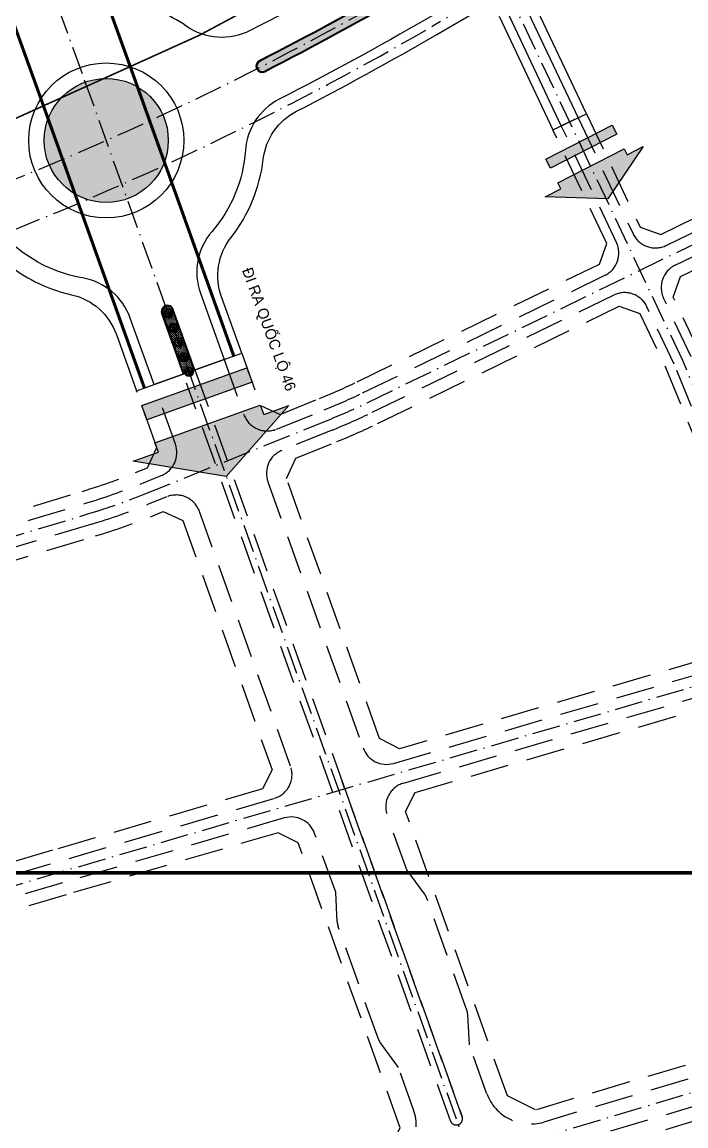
# Model space of a CAD drawing. Header units: metres. Extents: x 566631 to 571261, y 2062953 to 2068466.
# Drawn here: x 568712.3 to 568926.3, y 2065749.5 to 2066105.5 of the extents above; entities that cross this region are included whole.
import ezdxf

# ---------------------------------------------------------------- set-up
doc = ezdxf.new("R2010")
doc.units = ezdxf.units.M
doc.linetypes.add('ACAD_ISO10W100', pattern=[18.5, 12, -3, 0.5, -3])
doc.linetypes.add('HIDDEN', pattern=[0.375, 0.25, -0.125])
for name, color, linetype in [('BoThamCo', 94, 'CONTINUOUS'), ('ghi_chu', 7, 'CONTINUOUS'), ('hacth sdd', 8, 'CONTINUOUS'), ('hatchViaHe+LogDg', 129, 'CONTINUOUS'), ('Khung ban ve', 7, 'CONTINUOUS'), ('LogDg', 7, 'CONTINUOUS'), ('LogDg phu', 7, 'CONTINUOUS'), ('RANHGIOI', 2, 'HIDDEN'), ('TimDg', 222, 'CONTINUOUS'), ('TTLL', 170, 'CONTINUOUS'), ('ViaHeS', 32, 'CONTINUOUS'), ('ViaHeSphu', 32, 'CONTINUOUS')]:
    doc.layers.add(name, color=color, linetype=linetype)
doc.layers.add('ngau', color=98, linetype='CONTINUOUS', lineweight=9)
doc.styles.add('avantH', font='VHAVAN.TTF', dxfattribs={"height": 10})
doc.styles.get("Standard").update_dxf_attribs({"font": 'VHARIALN.TTF'})
doc.linetypes.add('Thong tin', pattern='A,12.7,-5.08,["TTLL",Standard,S=2.54,R=0,X=-2.54,Y=-1.27],-9.08', length=26.86)
pattern_1 = [(0, (568124.4922, 2065856.43456), (0.3175, 0.3175), [0.15875, -0.47625]), (90, (568124.5716, 2065856.3552), (-0.3175, 0.3175), [0.15875, -0.47625])]

# ---------------------------------------------------------------- blocks, each defined once
blk = doc.blocks.new('ngau')
at = {"layer": 'ngau', "linetype": 'Continuous'}
for p, q in [((-1, 0), (1, 0)), ((0, -1), (0, 1))]:
    blk.add_line(p, q, dxfattribs=at)
blk.add_circle((0, 0), 1.5, dxfattribs=at)
for centre, major_axis, start_param, end_param in [((-1.34, 0.14), (0.118, 0.118), 0.783862, 2.192432), ((-1.5, 0.33), (0.118, 0.118), 3.925455, 5.334025), ((-1.28, 0.02), (0.0915, 0.0915), 1.637331, 3.246634), ((-1.46, 0), (-0.0915, 0.0915), 3.208127, 4.817431), ((-1.37, 0.69), (-0.118, 0.118), 2.354658, 3.763228), ((-1.21, 0.49), (-0.118, 0.118), -0.786934, 0.621636), ((-1.18, 0.11), (0.118, 0.118), 0.783862, 2.192432), ((-1.34, 0.3), (0.118, 0.118), 3.925455, 5.334025), ((-1.3, 0.19), (0.0983, 0.0983), 5.687855, 7.236786), ((-1.19, 0.35), (-0.0983, 0.0983), 0.975466, 2.524397), ((-1.28, 0.86), (0.118, 0.118), 3.925455, 5.334025), ((-1.12, 0.67), (0.118, 0.118), 0.783862, 2.192432), ((-1.05, 0.46), (0.118, 0.118), 0.783862, 2.192432), ((-1.21, 0.66), (-0.118, 0.118), 2.354658, 3.763228), ((-1.18, 0.55), (-0.0983, 0.0983), 4.117059, 5.665989), ((-1.06, 0.71), (0.0983, 0.0983), 2.546262, 4.095193), ((-1.14, 0.16), (-0.0983, 0.0983), 4.117059, 5.665989), ((-1.03, 0.32), (0.0983, 0.0983), 2.546262, 4.095193), ((-1.03, 0.38), (0.0915, 0.0915), 1.637331, 3.246634), ((-1.11, 0.82), (0.0983, 0.0983), 5.687855, 7.236786), ((-1, 0.98), (-0.0983, 0.0983), 0.975466, 2.524397), ((-1.2, 0.37), (-0.0915, 0.0915), 3.208127, 4.817431), ((-0.91, 0.38), (0.118, 0.118), 0.783862, 2.192432), ((-1.08, 0.57), (0.118, 0.118), 3.925455, 5.334025), ((-0.89, 0.91), (0.127, 0.127), 0.403084, 1.927372), ((-0.99, 1.15), (-0.127, 0.127), 1.97388, 3.498168), ((-1.02, 0.52), (0.0983, 0.0983), 5.687855, 7.236786), ((-0.9, 0.68), (-0.0983, 0.0983), 0.975466, 2.524397), ((-0.81, 1.1), (-0.0983, 0.0983), 4.117059, 5.665989), ((-0.69, 1.26), (0.0983, 0.0983), 2.546262, 4.095193), ((-0.47, 1.02), (0.118, 0.118), 0.783862, 2.192432), ((-0.64, 1.22), (0.118, 0.118), 3.925455, 5.334025), ((-0.58, 1.24), (-0.0983, 0.0983), 4.117059, 5.665989), ((-0.47, 1.4), (-0.0983, 0.0983), 0.975466, 2.524397), ((-0.4, 0.43), (0.118, 0.118), 0.783862, 2.192432), ((-0.56, 0.62), (0.118, 0.118), 3.925455, 5.334025), ((-0.37, -0.13), (0.118, 0.118), 0.783862, 2.192432), ((-0.54, 0.06), (-0.118, 0.118), 2.354658, 3.763228), ((-0.5, 0.89), (-0.0983, 0.0983), 4.117059, 5.665989), ((-0.39, 1.05), (0.0983, 0.0983), 2.546262, 4.095193), ((-0.35, 0.22), (-0.0915, 0.0915), 0.066535, 1.675838), ((-0.53, 0.2), (0.0915, 0.0915), 4.778924, 6.388227), ((-0.41, 1.02), (0.0983, 0.0983), 5.687855, 7.236786), ((-0.3, 1.18), (-0.0983, 0.0983), 0.975466, 2.524397), ((-0.25, 1.1), (-0.118, 0.118), -0.786934, 0.621636), ((-0.42, 1.29), (-0.118, 0.118), 2.354658, 3.763228), ((-0.37, 1.31), (0.0983, 0.0983), 5.687855, 7.236786), ((-0.25, 1.48), (-0.0983, 0.0983), 0.975466, 2.524397), ((-0.34, 0.42), (0.0983, 0.0983), 5.687855, 7.236786), ((-0.23, 0.59), (-0.0983, 0.0983), 0.975466, 2.524397), ((-0.2, 1.09), (-0.0983, 0.0983), 4.117059, 5.665989), ((-0.08, 1.25), (0.0983, 0.0983), 2.546262, 4.095193), ((-0.02, 1.3), (0.118, 0.118), 0.783862, 2.192432), ((-0.18, 1.49), (0.118, 0.118), 3.925455, 5.334025), ((0.13, 1.13), (0.118, 0.118), 0.783862, 2.192432), ((-0.03, 1.33), (0.118, 0.118), 3.925455, 5.334025), ((-0.03, 0.51), (0.118, 0.118), 3.925455, 5.334025), ((0.14, 0.32), (0.118, 0.118), 0.783862, 2.192432), ((0.01, 0.45), (0.0983, 0.0983), 5.687855, 7.236786), ((0.12, 0.61), (0.0983, 0.0983), 2.546262, 4.095193), ((0.25, 1.25), (0.118, 0.118), 0.783862, 2.192432), ((0.09, 1.44), (0.118, 0.118), 3.925455, 5.334025), ((0.21, 0.6), (0.0915, 0.0915), 1.637331, 3.246634), ((0.22, 0.27), (0.0915, 0.0915), 1.637331, 3.246634), ((0.03, 0.58), (-0.0915, 0.0915), 3.208127, 4.817431), ((0.29, 0.41), (0.127, 0.127), 0.403084, 1.927372), ((0.2, 0.65), (-0.127, 0.127), 1.97388, 3.498168), ((0.16, 0.35), (0.0983, 0.0983), 5.687855, 7.236786), ((0.27, 0.52), (-0.0983, 0.0983), 0.975466, 2.524397), ((0.05, 0.26), (-0.0915, 0.0915), 3.208127, 4.817431), ((0.3, -0.11), (-0.118, 0.118), -0.786934, 0.621636), ((0.13, 0.08), (-0.118, 0.118), 2.354658, 3.763228), ((0.34, 1.19), (-0.0915, 0.0915), 0.066535, 1.675838), ((0.16, 1.18), (0.0915, 0.0915), 4.778924, 6.388227), ((0.28, 1.3), (0.0983, 0.0983), 5.687855, 7.236786), ((0.4, 1.46), (-0.0983, 0.0983), 0.975466, 2.524397), ((0.36, -0.12), (0.0983, 0.0983), 5.687855, 7.236786), ((0.47, 0.05), (-0.0983, 0.0983), 0.975466, 2.524397), ((0.51, 0), (0.127, 0.127), 0.403084, 1.927372), ((0.41, 0.25), (-0.127, 0.127), 1.97388, 3.498168), ((0.47, 1.07), (-0.097, 0.097), -1.534523, 0.025999), ((0.47, 1.27), (-0.097, 0.097), 1.607069, 3.167592), ((0.43, 1.15), (-0.0983, 0.0983), 4.117059, 5.665989), ((0.55, 1.31), (-0.0983, 0.0983), 0.975466, 2.524397), ((0.65, 1.28), (0.0915, 0.0915), 1.637331, 3.246634), ((0.47, 1.26), (-0.0915, 0.0915), 3.208127, 4.817431), ((0.73, 1.14), (-0.118, 0.118), -0.786934, 0.621636), ((0.56, 1.34), (-0.118, 0.118), 2.354658, 3.763228), ((0.67, 1.08), (-0.097, 0.097), -1.534523, 0.025999), ((0.59, 1.04), (-0.0983, 0.0983), 4.117059, 5.665989), ((0.71, 1.2), (-0.0983, 0.0983), 0.975466, 2.524397), ((0.67, 1.28), (0.097, 0.097), 3.177866, 4.738388), ((0.74, 0.91), (0.097, 0.097), 0.036273, 1.596796), ((0.74, 1.1), (0.097, 0.097), 3.177866, 4.738388), ((0.74, 0.14), (0.097, 0.097), 0.036273, 1.596796), ((0.73, 0.33), (-0.097, 0.097), 1.607069, 3.167592), ((0.77, 0.69), (0.097, 0.097), 0.036273, 1.596796), ((0.77, 0.88), (0.097, 0.097), 3.177866, 4.738388), ((0.69, 0.22), (0.0983, 0.0983), 5.687855, 7.236786), ((0.81, 0.38), (-0.0983, 0.0983), 0.975466, 2.524397), ((0.84, 0.07), (0.118, 0.118), 0.783862, 2.192432), ((0.67, 0.27), (0.118, 0.118), 3.925455, 5.334025), ((0.7, 0.98), (-0.0983, 0.0983), 4.117059, 5.665989), ((0.82, 1.15), (0.0983, 0.0983), 2.546262, 4.095193), ((0.73, 0.76), (-0.0983, 0.0983), 4.117059, 5.665989), ((0.84, 0.93), (0.0983, 0.0983), 2.546262, 4.095193), ((0.87, 0.62), (0.118, 0.118), 0.783862, 2.192432), ((0.71, 0.82), (0.118, 0.118), 3.925455, 5.334025), ((0.92, 0.41), (-0.127, 0.127), -1.167712, 0.356575), ((0.83, 0.66), (0.127, 0.127), 3.544677, 5.068964), ((0.91, 0.34), (-0.0915, 0.0915), 0.066535, 1.675838), ((0.92, 1.11), (0.0915, 0.0915), 1.637331, 3.246634), ((0.92, 0.16), (0.0915, 0.0915), 1.637331, 3.246634), ((0.74, 1.09), (0.0915, 0.0915), 4.778924, 6.388227), ((0.95, 0.89), (0.0915, 0.0915), 1.637331, 3.246634), ((0.73, 0.33), (-0.0915, 0.0915), 3.208127, 4.817431), ((0.82, 0.4), (0.118, 0.118), 3.925455, 5.334025), ((0.99, 0.21), (0.118, 0.118), 0.783862, 2.192432), ((0.96, 0.71), (0.0915, 0.0915), 1.637331, 3.246634), ((0.93, 0.15), (0.097, 0.097), 0.036273, 1.596796), ((0.85, 0.11), (0.0983, 0.0983), 5.687855, 7.236786), ((0.93, 0.34), (0.097, 0.097), 3.177866, 4.738388), ((0.75, 0.15), (-0.0915, 0.0915), 3.208127, 4.817431), ((0.97, 0.27), (0.0983, 0.0983), 2.546262, 4.095193), ((1.01, 0.91), (0.127, 0.127), 0.403084, 1.927372), ((0.91, 1.15), (-0.127, 0.127), 1.97388, 3.498168), ((0.77, 0.88), (0.0915, 0.0915), 4.778924, 6.388227), ((0.86, 0.95), (0.118, 0.118), 3.925455, 5.334025), ((1.02, 0.76), (0.118, 0.118), 0.783862, 2.192432), ((0.78, 0.69), (-0.0915, 0.0915), 3.208127, 4.817431), ((0.9, 0.82), (-0.0983, 0.0983), 4.117059, 5.665989), ((1.01, 0.98), (0.0983, 0.0983), 2.546262, 4.095193), ((0.97, 0.7), (0.097, 0.097), 0.036273, 1.596796), ((0.89, 0.65), (0.0983, 0.0983), 5.687855, 7.236786), ((0.96, 0.89), (0.097, 0.097), 3.177866, 4.738388), ((1, 0.82), (-0.0983, 0.0983), 0.975466, 2.524397), ((1.04, 0.52), (-0.097, 0.097), -1.534523, 0.025999), ((1.04, 0.71), (-0.097, 0.097), 1.607069, 3.167592), ((0.97, 1.02), (0.118, 0.118), 3.925455, 5.334025), ((1.14, 0.83), (0.118, 0.118), 0.783862, 2.192432), ((1.11, 0.72), (0.127, 0.127), 0.083501, 1.607789), ((1.1, 0.98), (0.127, 0.127), 3.225094, 4.749382), ((1, 0.6), (-0.0983, 0.0983), 4.117059, 5.665989), ((1.11, 0.76), (-0.0983, 0.0983), 0.975466, 2.524397), ((0.98, 0.65), (-0.118, 0.118), 2.354658, 3.763228), ((1.14, 0.45), (-0.118, 0.118), -0.786934, 0.621636), ((1.01, -0.1), (-0.118, 0.118), 4.155471, 5.564041), ((1.16, 0.11), (0.118, 0.118), 2.584675, 3.993245), ((1.24, 0.07), (0.097, 0.097), 1.837086, 3.397609), ((1.22, 0.72), (0.0915, 0.0915), 1.637331, 3.246634), ((1.23, 0.54), (-0.0915, 0.0915), 0.066535, 1.675838), ((1.11, 0.2), (0.118, 0.118), 5.726268, 7.134838), ((1.26, 0.41), (-0.118, 0.118), 1.013879, 2.422449), ((1.22, 0.14), (-0.0915, 0.0915), -1.274245, 0.335058), ((1.16, 0.31), (-0.0915, 0.0915), 1.867348, 3.476651), ((1.04, 0.71), (-0.0915, 0.0915), 3.208127, 4.817431), ((1.05, 0.02), (0.097, 0.097), 4.978679, 6.539201), ((1.29, 0.59), (-0.118, 0.118), -0.786934, 0.621636), ((1.13, 0.78), (-0.118, 0.118), 2.354658, 3.763228), ((1.05, 0.53), (0.0915, 0.0915), 4.778924, 6.388227), ((1.24, 0.53), (-0.097, 0.097), -1.534523, 0.025999), ((1.16, 0.49), (-0.0983, 0.0983), 4.117059, 5.665989), ((1.23, 0.72), (-0.097, 0.097), 1.607069, 3.167592), ((1.27, 0.65), (-0.0983, 0.0983), 0.975466, 2.524397), ((1.3, 0), (-0.0983, 0.0983), -0.365314, 1.183617), ((1.33, 0.12), (-0.0983, 0.0983), -0.365314, 1.183617), ((1.12, 0.07), (0.0983, 0.0983), 4.347075, 5.896006), ((1.29, -0.11), (-0.0915, 0.0915), -1.274245, 0.335058), ((1.23, 0.06), (0.0915, 0.0915), 3.438144, 5.047447), ((1.34, 0.37), (0.097, 0.097), 1.837086, 3.397609), ((1.15, 0.19), (0.0983, 0.0983), 4.347075, 5.896006), ((1.15, 0.32), (-0.097, 0.097), 3.407882, 4.968405), ((1.39, 0.18), (-0.097, 0.097), 0.26629, 1.826812), ((1.4, 0.3), (0.0983, 0.0983), 1.205483, 2.754413), ((1.22, 0.37), (-0.0983, 0.0983), 2.776279, 4.32521), ((1.39, 0.19), (-0.0915, 0.0915), -1.274245, 0.335058), ((1.34, 0.36), (-0.0915, 0.0915), 1.867348, 3.476651), ((1.28, 0.09), (-0.118, 0.118), 4.155471, 5.564041), ((1.43, 0.29), (0.118, 0.118), 2.584675, 3.993245), ((1.21, 0.13), (0.097, 0.097), 4.978679, 6.539201), ((1.3, 0.38), (-0.0983, 0.0983), 4.117059, 5.665989), ((1.41, 0.54), (0.0983, 0.0983), 2.546262, 4.095193), ((1.21, 0.06), (-0.0915, 0.0915), 3.208127, 4.817431), ((1.3, 0.14), (-0.118, 0.118), 2.354658, 3.763228), ((1.47, -0.06), (-0.118, 0.118), -0.786934, 0.621636), ((1.41, -0.12), (0.097, 0.097), 0.036273, 1.596796), ((-1.47, -0.14), (0.118, 0.118), 3.925455, 5.334025), ((-1.31, -0.33), (0.118, 0.118), 0.783862, 2.192432), ((-1.43, -0.37), (0.118, 0.118), 3.925455, 5.334025), ((-1.26, -0.56), (0.118, 0.118), 0.783862, 2.192432), ((-1.19, -0.56), (0.0915, 0.0915), 1.637331, 3.246634), ((-1.15, -0.36), (0.118, 0.118), 0.783862, 2.192432), ((-1.31, -0.17), (0.118, 0.118), 3.925455, 5.334025), ((-1.15, -0.8), (0.118, 0.118), 0.783862, 2.192432), ((-1.31, -0.6), (0.118, 0.118), 3.925455, 5.334025), ((-1.27, -0.28), (-0.0983, 0.0983), 4.117059, 5.665989), ((-1.16, -0.12), (0.0983, 0.0983), 2.546262, 4.095193), ((-1.37, -0.57), (-0.0915, 0.0915), 3.208127, 4.817431), ((-1.12, -0.45), (-0.0915, 0.0915), 0.066535, 1.675838), ((-1.3, -0.46), (0.0915, 0.0915), 4.778924, 6.388227), ((-0.99, -0.83), (0.118, 0.118), 0.783862, 2.192432), ((-1.15, -0.63), (0.118, 0.118), 3.925455, 5.334025), ((-1.15, -0.77), (0.118, 0.118), 3.925455, 5.334025), ((-0.99, -0.96), (0.118, 0.118), 0.783862, 2.192432), ((-1.11, -0.31), (0.0983, 0.0983), 5.687855, 7.236786), ((-1, -0.15), (-0.0983, 0.0983), 0.975466, 2.524397), ((-0.95, -0.53), (0.127, 0.127), 0.403084, 1.927372), ((-1.04, -0.29), (-0.127, 0.127), 1.97388, 3.498168), ((-1.05, -0.89), (-0.118, 0.118), 2.354658, 3.763228), ((-0.89, -1.08), (-0.118, 0.118), -0.786934, 0.621636), ((-0.74, -1.25), (-0.118, 0.118), -0.786934, 0.621636), ((-0.9, -1.05), (-0.118, 0.118), 2.354658, 3.763228), ((-0.85, -1.03), (-0.0983, 0.0983), 4.117059, 5.665989), ((-0.74, -0.86), (0.0983, 0.0983), 2.546262, 4.095193), ((-0.78, -0.94), (0.118, 0.118), 3.925455, 5.334025), ((-0.62, -1.13), (0.118, 0.118), 0.783862, 2.192432), ((-0.59, -0.78), (-0.0915, 0.0915), 0.066535, 1.675838), ((-0.77, -0.8), (0.0915, 0.0915), 4.778924, 6.388227), ((-0.53, -1.19), (0.0915, 0.0915), 1.637331, 3.246634), ((-0.7, -1.2), (-0.0915, 0.0915), 3.208127, 4.817431), ((-0.58, -1.08), (-0.0983, 0.0983), 4.117059, 5.665989), ((-0.47, -0.92), (0.0983, 0.0983), 2.546262, 4.095193), ((-0.35, -1.41), (0.118, 0.118), 0.783862, 2.192432), ((-0.52, -1.22), (-0.118, 0.118), 2.354658, 3.763228), ((-0.43, -1.11), (0.0983, 0.0983), 5.687855, 7.236786), ((-0.31, -0.95), (-0.0983, 0.0983), 0.975466, 2.524397), ((-0.25, -1.24), (0.118, 0.118), 0.783862, 2.192432), ((-0.42, -1.05), (0.118, 0.118), 3.925455, 5.334025), ((-0.32, -1.36), (0.0983, 0.0983), 5.687855, 7.236786), ((-0.21, -1.2), (-0.0983, 0.0983), 0.975466, 2.524397), ((-0.29, -1.05), (0.118, 0.118), 3.925455, 5.334025), ((-0.13, -1.25), (0.118, 0.118), 0.783862, 2.192432), ((-0.1, -0.9), (-0.0915, 0.0915), 0.066535, 1.675838), ((-0.12, -0.52), (-0.097, 0.097), -1.534523, 0.025999), ((-0.13, -0.33), (-0.097, 0.097), 1.607069, 3.167592), ((-0.28, -0.91), (0.0915, 0.0915), 4.778924, 6.388227), ((-0.17, -0.45), (0.0983, 0.0983), 5.687855, 7.236786), ((-0.05, -0.29), (-0.0983, 0.0983), 0.975466, 2.524397), ((-0.02, -0.59), (0.118, 0.118), 0.783862, 2.192432), ((-0.19, -0.4), (0.118, 0.118), 3.925455, 5.334025), ((-0.08, -1.4), (0.097, 0.097), 0.036273, 1.596796), ((-0.09, -1.2), (0.097, 0.097), 3.177866, 4.738388), ((-0.12, -1.32), (-0.0983, 0.0983), 4.117059, 5.665989), ((-0.01, -1.16), (-0.0983, 0.0983), 0.975466, 2.524397), ((0.02, -1.47), (-0.118, 0.118), -0.786934, 0.621636), ((-0.15, -1.27), (-0.118, 0.118), 2.354658, 3.763228), ((-0.09, -1.19), (-0.0983, 0.0983), 4.117059, 5.665989), ((0.02, -1.03), (0.0983, 0.0983), 2.546262, 4.095193), ((-0.09, -0.76), (0.0983, 0.0983), 5.687855, 7.236786), ((0.02, -0.6), (-0.0983, 0.0983), 0.975466, 2.524397), ((0.01, -0.83), (-0.097, 0.097), -1.534523, 0.025999), ((0, -0.64), (-0.097, 0.097), 1.607069, 3.167592), ((0.05, -0.32), (-0.0915, 0.0915), 0.066535, 1.675838), ((0.06, -0.5), (-0.0915, 0.0915), 0.066535, 1.675838), ((-0.13, -0.34), (0.0915, 0.0915), 4.778924, 6.388227), ((-0.04, -0.26), (0.118, 0.118), 3.925455, 5.334025), ((0.13, -0.46), (0.118, 0.118), 0.783862, 2.192432), ((0.09, -1.2), (0.0915, 0.0915), 1.637331, 3.246634), ((0.07, -0.52), (0.097, 0.097), 0.036273, 1.596796), ((0.07, -0.32), (0.097, 0.097), 3.177866, 4.738388), ((-0.12, -0.52), (-0.0915, 0.0915), 3.208127, 4.817431), ((0.11, -1.38), (-0.0915, 0.0915), 0.066535, 1.675838), ((-0.08, -1.21), (-0.0915, 0.0915), 3.208127, 4.817431), ((0.01, -1.14), (-0.118, 0.118), 2.354658, 3.763228), ((0.17, -1.33), (-0.118, 0.118), -0.786934, 0.621636), ((0.11, -1.39), (0.097, 0.097), 0.036273, 1.596796), ((0.03, -1.43), (-0.0983, 0.0983), 4.117059, 5.665989), ((0.11, -1.2), (0.097, 0.097), 3.177866, 4.738388), ((-0.07, -1.39), (0.0915, 0.0915), 4.778924, 6.388227), ((0.15, -1.27), (-0.0983, 0.0983), 0.975466, 2.524397), ((0.07, -1.22), (-0.0983, 0.0983), 4.117059, 5.665989), ((0.18, -1.06), (0.0983, 0.0983), 2.546262, 4.095193), ((0.19, -0.81), (-0.0915, 0.0915), 0.066535, 1.675838), ((0.09, -0.57), (0.118, 0.118), 3.925455, 5.334025), ((0.26, -0.76), (0.118, 0.118), 0.783862, 2.192432), ((0.02, -0.83), (-0.0915, 0.0915), 3.208127, 4.817431), ((0.25, -0.97), (-0.0915, 0.0915), 0.066535, 1.675838), ((0.17, -1.48), (0.0983, 0.0983), 5.687855, 7.236786), ((0.28, -1.31), (0.0983, 0.0983), 2.546262, 4.095193), ((0.07, -0.99), (0.0915, 0.0915), 4.778924, 6.388227), ((0.31, -1.03), (0.097, 0.097), 0.036273, 1.596796), ((0.3, -0.83), (0.097, 0.097), 3.177866, 4.738388), ((0.35, -0.32), (0.0915, 0.0915), 1.637331, 3.246634), ((0.27, -0.95), (-0.0983, 0.0983), 4.117059, 5.665989), ((0.38, -0.79), (0.0983, 0.0983), 2.546262, 4.095193), ((0.41, -1.09), (0.118, 0.118), 0.783862, 2.192432), ((0.24, -0.9), (0.118, 0.118), 3.925455, 5.334025), ((0.17, -0.33), (0.0915, 0.0915), 4.778924, 6.388227), ((0.39, -1.25), (-0.0915, 0.0915), 0.066535, 1.675838), ((0.33, -1.23), (-0.0983, 0.0983), 4.117059, 5.665989), ((0.44, -1.06), (-0.0983, 0.0983), 0.975466, 2.524397), ((0.22, -1.26), (0.0915, 0.0915), 4.778924, 6.388227), ((0.45, -1.42), (0.102, 0.102), 1.007363, 2.527116), ((0.28, -1.3), (0.102, 0.102), 4.148956, 5.668709), ((0.36, -0.62), (-0.0983, 0.0983), 4.117059, 5.665989), ((0.47, -0.45), (-0.0983, 0.0983), 0.975466, 2.524397), ((0.48, -0.82), (-0.0915, 0.0915), 0.066535, 1.675838), ((0.5, -1.01), (0.0915, 0.0915), 1.637331, 3.246634), ((0.31, -0.84), (0.0915, 0.0915), 4.778924, 6.388227), ((0.56, -0.96), (0.118, 0.118), 0.783862, 2.192432), ((0.4, -0.76), (0.118, 0.118), 3.925455, 5.334025), ((0.43, -1.06), (-0.0983, 0.0983), 4.117059, 5.665989), ((0.54, -0.9), (-0.0983, 0.0983), 0.975466, 2.524397), ((0.32, -1.02), (-0.0915, 0.0915), 3.208127, 4.817431), ((0.53, -1.36), (0.0915, 0.0915), 1.637331, 3.246634), ((0.5, -1.02), (0.097, 0.097), 0.036273, 1.596796), ((0.5, -0.82), (0.097, 0.097), 3.177866, 4.738388), ((0.35, -1.37), (-0.0915, 0.0915), 3.208127, 4.817431), ((0.58, -1.3), (-0.097, 0.097), -1.534523, 0.025999), ((0.57, -1.1), (-0.097, 0.097), 1.607069, 3.167592), ((0.59, -0.76), (0.097, 0.097), 0.036273, 1.596796), ((0.59, -0.57), (0.097, 0.097), 3.177866, 4.738388), ((0.54, -1.22), (0.0983, 0.0983), 5.687855, 7.236786), ((0.65, -1.06), (-0.0983, 0.0983), 0.975466, 2.524397), ((0.68, -1.36), (0.118, 0.118), 0.783862, 2.192432), ((0.51, -1.17), (0.118, 0.118), 3.925455, 5.334025), ((0.52, -0.89), (0.118, 0.118), 3.925455, 5.334025), ((0.68, -1.08), (0.118, 0.118), 0.783862, 2.192432), ((0.55, -0.68), (-0.0983, 0.0983), 4.117059, 5.665989), ((0.66, -0.52), (0.0983, 0.0983), 2.546262, 4.095193), ((0.69, -0.83), (-0.118, 0.118), -0.786934, 0.621636), ((0.53, -0.63), (-0.118, 0.118), 2.354658, 3.763228), ((0.66, -0.39), (0.097, 0.097), 0.036273, 1.596796), ((0.65, -0.2), (0.097, 0.097), 3.177866, 4.738388), ((0.61, -0.32), (-0.0983, 0.0983), 4.117059, 5.665989), ((0.73, -0.15), (-0.0983, 0.0983), 0.975466, 2.524397), ((0.59, -0.26), (0.118, 0.118), 3.925455, 5.334025), ((0.76, -0.46), (0.118, 0.118), 0.783862, 2.192432), ((0.77, -0.91), (-0.118, 0.118), -0.786934, 0.621636), ((0.61, -0.72), (-0.118, 0.118), 2.354658, 3.763228), ((0.75, -1.09), (-0.0915, 0.0915), 0.066535, 1.675838), ((0.77, -1.28), (0.0915, 0.0915), 1.637331, 3.246634), ((0.77, -0.56), (0.0915, 0.0915), 1.637331, 3.246634), ((0.78, -0.74), (0.0915, 0.0915), 1.637331, 3.246634), ((0.58, -1.11), (-0.0915, 0.0915), 3.208127, 4.817431), ((0.83, -1.23), (0.118, 0.118), 0.783862, 2.192432), ((0.67, -1.04), (0.118, 0.118), 3.925455, 5.334025), ((0.59, -0.57), (-0.0915, 0.0915), 3.208127, 4.817431), ((0.77, -1.29), (0.097, 0.097), 0.036273, 1.596796), ((0.69, -1.33), (-0.0983, 0.0983), 4.117059, 5.665989), ((0.81, -1.17), (0.0983, 0.0983), 2.546262, 4.095193), ((0.77, -1.09), (0.097, 0.097), 3.177866, 4.738388), ((0.59, -1.29), (-0.0915, 0.0915), 3.208127, 4.817431), ((0.68, -0.5), (0.118, 0.118), 3.925455, 5.334025), ((0.84, -0.69), (-0.118, 0.118), -0.786934, 0.621636), ((0.6, -0.76), (0.0915, 0.0915), 4.778924, 6.388227), ((0.68, -0.92), (0.118, 0.118), 3.925455, 5.334025), ((0.84, -1.11), (0.118, 0.118), 0.783862, 2.192432), ((0.79, -0.75), (0.097, 0.097), 0.036273, 1.596796), ((0.71, -0.79), (-0.0983, 0.0983), 4.117059, 5.665989), ((0.78, -0.56), (-0.097, 0.097), 1.607069, 3.167592), ((0.82, -0.63), (-0.0983, 0.0983), 0.975466, 2.524397), ((0.72, -1.03), (-0.0983, 0.0983), 4.117059, 5.665989), ((0.83, -0.87), (0.0983, 0.0983), 2.546262, 4.095193), ((0.83, -0.19), (0.0915, 0.0915), 1.637331, 3.246634), ((0.84, -0.37), (-0.0915, 0.0915), 0.066535, 1.675838), ((0.65, -0.21), (0.0915, 0.0915), 4.778924, 6.388227), ((0.74, -0.13), (-0.118, 0.118), 2.354658, 3.763228), ((0.91, -0.32), (0.118, 0.118), 0.783862, 2.192432), ((0.85, -0.38), (-0.097, 0.097), -1.534523, 0.025999), ((0.85, -0.19), (-0.097, 0.097), 1.607069, 3.167592), ((0.77, -0.43), (0.0983, 0.0983), 5.687855, 7.236786), ((0.89, -0.26), (-0.0983, 0.0983), 0.975466, 2.524397), ((0.67, -0.39), (0.0915, 0.0915), 4.778924, 6.388227), ((0.78, -0.76), (0.0983, 0.0983), 5.687855, 7.236786), ((0.89, -0.6), (-0.0983, 0.0983), 0.975466, 2.524397), ((0.9, -0.17), (0.097, 0.097), 0.036273, 1.596796), ((0.89, 0.03), (0.097, 0.097), 3.177866, 4.738388), ((0.91, -1.05), (0.097, 0.097), 0.036273, 1.596796), ((0.9, -0.85), (0.097, 0.097), 3.177866, 4.738388), ((0.81, -1.01), (-0.118, 0.118), 2.354658, 3.763228), ((0.98, -1.2), (0.118, 0.118), 0.783862, 2.192432), ((1, -0.79), (0.118, 0.118), 0.783862, 2.192432), ((0.84, -0.6), (0.118, 0.118), 3.925455, 5.334025), ((0.87, -0.97), (-0.0983, 0.0983), 4.117059, 5.665989), ((0.98, -0.81), (-0.0983, 0.0983), 0.975466, 2.524397), ((0.88, -1.06), (0.0983, 0.0983), 5.687855, 7.236786), ((0.99, -0.9), (-0.0983, 0.0983), 0.975466, 2.524397), ((1.01, -1.11), (-0.118, 0.118), -0.786934, 0.621636), ((0.85, -0.92), (-0.118, 0.118), 2.354658, 3.763228), ((1.04, -0.4), (0.118, 0.118), 0.783862, 2.192432), ((0.88, -0.21), (0.118, 0.118), 3.925455, 5.334025), ((1.03, -0.44), (-0.0915, 0.0915), 0.066535, 1.675838), ((0.9, -0.77), (-0.118, 0.118), 2.354658, 3.763228), ((1.07, -0.96), (0.118, 0.118), 0.783862, 2.192432), ((0.85, -0.46), (-0.0915, 0.0915), 3.208127, 4.817431), ((1.09, -0.84), (0.0915, 0.0915), 1.637331, 3.246634), ((1.1, -0.61), (-0.0915, 0.0915), 0.066535, 1.675838), ((1.1, -1.03), (-0.0915, 0.0915), 0.066535, 1.675838), ((0.91, -0.86), (-0.0915, 0.0915), 3.208127, 4.817431), ((1.11, -0.16), (-0.0915, 0.0915), -1.274245, 0.335058), ((1.06, 0.01), (0.0915, 0.0915), 3.438144, 5.047447), ((0.92, -0.63), (0.0915, 0.0915), 4.778924, 6.388227), ((1, -0.79), (-0.118, 0.118), 2.354658, 3.763228), ((1.16, -0.98), (-0.118, 0.118), -0.786934, 0.621636), ((0.92, -1.04), (0.0915, 0.0915), 4.778924, 6.388227), ((1.11, -1.04), (-0.097, 0.097), -1.534523, 0.025999), ((1.1, -0.84), (-0.097, 0.097), 1.607069, 3.167592), ((1.04, -0.7), (0.118, 0.118), 5.726268, 7.134838), ((1.2, -0.49), (-0.118, 0.118), 1.013879, 2.422449), ((1.15, -0.76), (-0.0915, 0.0915), -1.274245, 0.335058), ((1.09, -0.59), (-0.0915, 0.0915), 1.867348, 3.476651), ((1.23, -0.18), (0.0983, 0.0983), 1.205483, 2.754413), ((1.1, -0.41), (0.0983, 0.0983), 5.687855, 7.236786), ((1.22, -0.24), (-0.0983, 0.0983), 0.975466, 2.524397), ((1.04, -0.11), (0.0983, 0.0983), 4.347075, 5.896006), ((1.26, -0.78), (-0.0983, 0.0983), -0.365314, 1.183617), ((1.27, -0.53), (0.097, 0.097), 1.837086, 3.397609), ((1.25, -0.46), (-0.0915, 0.0915), -1.274245, 0.335058), ((1.19, -0.29), (-0.0915, 0.0915), 1.867348, 3.476651), ((1.29, -0.12), (0.097, 0.097), 1.837086, 3.397609), ((1.15, -0.4), (-0.118, 0.118), 4.155471, 5.564041), ((1.3, -0.19), (0.118, 0.118), 2.584675, 3.993245), ((1.08, -0.7), (-0.0983, 0.0983), 2.776279, 4.32521), ((1.09, -0.58), (-0.097, 0.097), 3.407882, 4.968405), ((1.17, -0.21), (-0.118, 0.118), 4.155471, 5.564041), ((1.33, -0.01), (-0.118, 0.118), 1.013879, 2.422449), ((1.1, -0.17), (0.097, 0.097), 4.978679, 6.539201), ((1.33, -0.72), (-0.097, 0.097), 0.26629, 1.826812), ((1.34, -0.6), (0.0983, 0.0983), 1.205483, 2.754413), ((1.21, -0.81), (-0.118, 0.118), 4.155471, 5.564041), ((1.36, -0.61), (0.118, 0.118), 2.584675, 3.993245), ((1.37, -0.48), (0.0983, 0.0983), 1.205483, 2.754413), ((1.15, -0.52), (0.0983, 0.0983), 4.347075, 5.896006), ((1.32, -0.71), (0.0915, 0.0915), 0.296551, 1.905854), ((1.27, -0.54), (0.0915, 0.0915), 3.438144, 5.047447), ((1.14, -0.77), (0.097, 0.097), 4.978679, 6.539201), ((1.38, -0.23), (-0.097, 0.097), 0.26629, 1.826812), ((1.18, -0.4), (0.0983, 0.0983), 4.347075, 5.896006), ((1.19, -0.28), (0.097, 0.097), 4.978679, 6.539201), ((1.43, -0.42), (0.097, 0.097), 1.837086, 3.397609), ((1.44, -0.3), (0.0983, 0.0983), 1.205483, 2.754413), ((1.31, -0.51), (0.118, 0.118), 5.726268, 7.134838), ((1.46, -0.31), (-0.118, 0.118), 1.013879, 2.422449), ((1.33, -0.16), (-0.0983, 0.0983), 4.117059, 5.665989), ((1.45, 0), (-0.0983, 0.0983), 0.975466, 2.524397), ((1.41, 0.08), (0.097, 0.097), 3.177866, 4.738388), ((1.22, -0.12), (0.0915, 0.0915), 4.778924, 6.388227), ((1.25, -0.22), (0.0983, 0.0983), 4.347075, 5.896006), ((1.43, -0.41), (-0.0915, 0.0915), -1.274245, 0.335058), ((1.37, -0.24), (-0.0915, 0.0915), 1.867348, 3.476651), ((1.24, -0.47), (0.097, 0.097), 4.978679, 6.539201)]:
    blk.add_ellipse(centre, major_axis=major_axis, ratio=1, start_param=start_param, end_param=end_param, dxfattribs=at)

msp = doc.modelspace()

# ---------------------------------------------------------------- hatches: boundary and pattern name
at = {"layer": 'hacth sdd'}
h = msp.add_hatch(dxfattribs=at)
h.set_pattern_fill('CROSS', color=64, scale=0.05, style=0)
h.set_pattern_definition(pattern_1)
edge = h.paths.add_edge_path()
edge.add_arc((568970.73, 2066194.73), 1.75, 300.1574, 480.1574)
edge.add_line((568969.85, 2066196.24), (568836.07, 2066118.51))
edge.add_arc((568334.57, 2066981.65), 998.25, 297.07456, 300.15744, ccw=False)
edge.add_arc((568789.72, 2066091.23), 1.75, 117.0746, 297.0736)
edge.add_arc((568334.57, 2066981.65), 1001.75, 297.07455, 300.15744)
edge.add_line((568837.83, 2066115.49), (568971.61, 2066193.21))
h = msp.add_hatch(dxfattribs=at)
h.set_pattern_fill('CROSS', color=64, scale=0.05, style=0)
h.set_pattern_definition(pattern_1)
edge = h.paths.add_edge_path()
edge.add_arc((568739.44, 2066067.27), 20, 0, 360)
h = msp.add_hatch(dxfattribs=at)
h.set_pattern_fill('CROSS', color=64, scale=0.05, style=0)
h.set_pattern_definition([(0, (568757.52588, 2065991.9924), (0.3175, 0.3175), [0.15875, -0.47625]), (90, (568757.60526, 2065991.91304), (-0.3175, 0.3175), [0.15875, -0.47625])])
edge = h.paths.add_edge_path()
edge.add_line((568764.51, 2065991.99), (568767.81, 2065993.17))
edge.add_line((568767.81, 2065993.17), (568760.82, 2066012.71))
edge.add_arc((568759.17, 2066012.12), 1.75, 19.6832, 199.6832)
edge.add_line((568757.53, 2066011.53), (568764.51, 2065991.99))
at = {"layer": 'hatchViaHe+LogDg'}
for points in [[(568881.2, 2066061.21), (568902.56, 2066072.16), (568904.1, 2066069.27), (568882.7, 2066058.29)], [(568881.2, 2066061.21), (568902.56, 2066072.16), (568904.1, 2066069.27), (568882.7, 2066058.29)], [(568907.45, 2066062.67), (568912.55, 2066065.29), (568901.21, 2066048.44), (568880.96, 2066049.09), (568886.05, 2066051.7), (568885.06, 2066053.64), (568906.46, 2066064.61)], [(568907.45, 2066062.67), (568912.55, 2066065.29), (568901.21, 2066048.44), (568880.96, 2066049.09), (568886.05, 2066051.7), (568885.06, 2066053.64), (568906.46, 2066064.61)], [(568750.9, 2065981.81), (568784.8, 2065993.94), (568786.52, 2065989.34), (568752.55, 2065977.19)], [(568750.9, 2065981.81), (568784.8, 2065993.94), (568786.52, 2065989.34), (568752.55, 2065977.19)], [(568790.22, 2065978.88), (568798.31, 2065981.77), (568778.16, 2065958.92), (568748.17, 2065963.83), (568756.25, 2065966.73), (568755.15, 2065969.81), (568789.12, 2065981.96)], [(568790.22, 2065978.88), (568798.31, 2065981.77), (568778.16, 2065958.92), (568748.17, 2065963.83), (568756.25, 2065966.73), (568755.15, 2065969.81), (568789.12, 2065981.96)]]:
    msp.add_hatch(color=158, dxfattribs=at).paths.add_polyline_path(points)
at = {"layer": 'LogDg'}
h = msp.add_hatch(dxfattribs=at)
h.set_pattern_fill('ANGLE', color=256, style=0)
h.set_pattern_definition([(0, (568007.678, 2065792.737), (0, 6.985), [5.08, -1.905]), (90, (568007.678, 2065792.737), (-6.985, 4e-16), [5.08, -1.905])])
edge = h.paths.add_edge_path()
edge.add_arc((568759.17, 2066012.12), 2, 19.6834, 199.6826)
edge.add_arc((568759.17, 2066012.12), 2, 19.6832, 199.6828, ccw=False)

# ---------------------------------------------------------------- linework, layer by layer
at = {"layer": 'BoThamCo'}
for points in [[(568971.61, 2066193.21, 1), (568969.85, 2066196.24), (568836.07, 2066118.51, -0.013452), (568788.92, 2066092.79, 0.999991), (568790.52, 2066089.67, 0.013452), (568837.83, 2066115.49)], [(568764.51, 2065991.99), (568767.81, 2065993.17), (568760.82, 2066012.71, 1), (568757.53, 2066011.53)]]:
    msp.add_lwpolyline(points, format="xyb", close=True, dxfattribs=at)
msp.add_circle((568739.44, 2066067.27), 20, dxfattribs=at)
at = {"layer": 'Khung ban ve', "const_width": 1.2}
msp.add_lwpolyline([(567973.93, 2066641.11), (569223.93, 2066641.11), (569223.93, 2065831.11), (567973.93, 2065831.11)], close=True, dxfattribs=at)
at = {"layer": 'LogDg'}
for points in [[(568747.02, 2066111.63, -0.269945), (568731.58, 2066124.54), (568720.48, 2066155.22, -0.362457), (568723.98, 2066164.86), (568817.17, 2066219.07, -0.414384), (568833.58, 2066214.73), (568839.7, 2066204.18, 0.414214), (568850.64, 2066201.28), (568948.07, 2066257.9, -0.432664), (568959.25, 2066254.56), (568976.28, 2066220.5, -0.396001), (568973.14, 2066210.01), (568830.92, 2066127.37, -0.012999), (568785.85, 2066102.73, -0.278117), (568765.25, 2066104.14, 0.110848), (568747.02, 2066111.63)], [(568983.03, 2066188), (568875.55, 2066125.55, 0.389772), (568872.34, 2066115.21), (568891.58, 2066074.57), (568886.16, 2066072), (568867.71, 2066110.96, 0.439085), (568856.46, 2066114.46), (568842.98, 2066106.62, -0.013452), (568795.18, 2066080.55, 0.262926), (568784.33, 2066064.13, -0.162068), (568773.5, 2066037.86, 0.270323), (568769.8, 2066018.04), (568777.46, 2065996.62), (568754.86, 2065988.54), (568747.2, 2066009.96, 0.270325), (568731.78, 2066022.93)], [(568731.78, 2066022.93, -0.124666), (568711.59, 2066031.93, 0.262937), (568692.15, 2066034.93, -0.009345), (568656.52, 2066022.22), (568551.61, 2065987.02, 0.405257), (568542.02, 2065968.46), (568550.92, 2065938.98), (568539.44, 2065935.51), (568530.91, 2065963.76, 0.423227), (568511.78, 2065973.65), (568425.4, 2065944.66, 0.40652)]]:
    msp.add_lwpolyline(points, format="xyb", dxfattribs=at)
for points in [[(568971.73, 2066193, 1), (568969.72, 2066196.46), (568835.94, 2066118.73, -0.013452), (568788.81, 2066093.01, 0.999992), (568790.63, 2066089.45, 0.013452), (568837.95, 2066115.27)], [(568764.28, 2065991.91), (568768.05, 2065993.26), (568761.06, 2066012.79, 1.000002), (568757.29, 2066011.45)]]:
    msp.add_lwpolyline(points, format="xyb", close=True, dxfattribs=at)
at = {"layer": 'LogDg', "ltscale": 0.75}
for points in [[(568881.2, 2066061.21), (568902.56, 2066072.16), (568904.1, 2066069.27), (568882.7, 2066058.29)], [(568907.45, 2066062.67), (568912.55, 2066065.29), (568901.21, 2066048.44), (568880.96, 2066049.09), (568886.05, 2066051.7), (568885.06, 2066053.64), (568906.46, 2066064.61)], [(568750.9, 2065981.81), (568784.8, 2065993.94), (568786.52, 2065989.34), (568752.55, 2065977.19)], [(568790.22, 2065978.88), (568798.31, 2065981.77), (568778.16, 2065958.92), (568748.17, 2065963.83), (568756.25, 2065966.73), (568755.15, 2065969.81), (568789.12, 2065981.96)]]:
    msp.add_lwpolyline(points, close=True, dxfattribs=at)
at = {"layer": 'LogDg'}
msp.add_circle((568739.44, 2066067.27), 25, dxfattribs=at)
at = {"layer": 'LogDg phu', "linetype": 'HIDDEN', "ltscale": 50}
for points in [[(568965.1, 2066047.53), (569036.98, 2066082.43, -0.399454), (569047.48, 2066079.09), (569079.38, 2066021.08, -0.015745), (569087.83, 2066004.5), (569102.09, 2065974.2, -0.008029), (569105.99, 2065965.55), (569106.97, 2065963.27, -0.395531), (569102.8, 2065951.69), (569091.72, 2065946.03, -0.046747), (569057.65, 2065932.48), (569005.95, 2065917.34), (568972.71, 2065907.6, -0.383951), (568963.06, 2065912.24), (568928.06, 2065997.52), (568919.12, 2066016.39, -0.411314), (568922.86, 2066027.01), (568965.1, 2066047.53)], [(568777.46, 2065996.62), (568783.81, 2065978.89, 0.425903), (568794.33, 2065974.16), (568809.71, 2065980.36, 0.017204), (568822.06, 2065985.85), (568900.22, 2066023.8, 0.411314), (568903.95, 2066034.42), (568886.16, 2066072)], [(568891.58, 2066074.57), (568909.28, 2066037.18, 0.417119), (568920.01, 2066033.41), (568961.5, 2066053.56)], [(568768.05, 2065993.26), (568815.51, 2065860.57), (568854.19, 2065752.45, -1.014621), (568850.4, 2065751.15, 1.014621), (568854.19, 2065752.45), (568815.51, 2065860.57)], [(568550.92, 2065938.98), (568560.61, 2065906.88, 0.41385), (568570.57, 2065901.53), (568732.8, 2065950.27, 0.022858), (568750.39, 2065956.44), (568757.2, 2065959.19, 0.40262), (568761.74, 2065969.3), (568755.64, 2065986.37)], [(568591.6, 2065804.21, 0.411844), (568601.51, 2065798.84), (568793.6, 2065855.12, 0.431462), (568798.88, 2065865.49), (568769.5, 2065947.63, 0.425903), (568758.97, 2065952.36), (568753.01, 2065949.95, -0.022858), (568734.81, 2065943.56), (568572.61, 2065894.83, 0.414577), (568567.26, 2065884.86), (568591.6, 2065804.21)], [(568856.52, 2065775.61), (568855.99, 2065785.38, 0.07245), (568855.71, 2065786.79), (568842.75, 2065823.01, 0.072993), (568842.07, 2065824.29), (568836.31, 2065832.1), (568830.03, 2065849.68, -0.431462), (568835.31, 2065860.05), (568955.76, 2065895.34, -0.383951), (568965.41, 2065890.7), (569003.98, 2065796.71, -0.443702), (568998.87, 2065786.01), (568880.5, 2065750.71, -0.398562), (568862.09, 2065760.04), (568856.52, 2065775.61)], [(568875.25, 2065723.26), (568922.89, 2065590.07, 0.415478), (568933.15, 2065585.25), (569062.51, 2065632.15, 0.426443), (569067.18, 2065642.71), (569013.52, 2065773.47, 0.385327), (569003.83, 2065778.1), (568885.09, 2065742.69, 0.430041), (568875.25, 2065723.26)]]:
    msp.add_lwpolyline(points, format="xyb", dxfattribs=at)
for points in [[(568812.32, 2065973.87), (568796.1, 2065967.33, 0.40262), (568791.56, 2065957.21), (568822.27, 2065871.37, 0.397173), (568832.05, 2065866.39), (568951.48, 2065901.38, 0.445138), (568956.63, 2065912.09), (568922.57, 2065995.1), (568913.79, 2066013.63, 0.417119), (568903.07, 2066017.4), (568825.12, 2065979.55, -0.017204)], [(568814.22, 2065813.71, -0.072993), (568813.93, 2065815.14), (568813.43, 2065824.83), (568806.64, 2065843.8, 0.397173), (568796.86, 2065848.78), (568725.32, 2065827.82), (568603.65, 2065792.18, 0.416587), (568598.24, 2065782.19), (568610.03, 2065743.13), (568627.96, 2065683.72, 0.413247), (568637.9, 2065678.37), (568689.05, 2065693.62), (568828.68, 2065735.26, 0.430041), (568838.52, 2065754.69), (568833.64, 2065768.33), (568827.85, 2065776.23, -0.07245), (568827.17, 2065777.5)]]:
    msp.add_lwpolyline(points, format="xyb", close=True, dxfattribs=at)
msp.add_lwpolyline([(568850.42, 2065751.1), (568765.31, 2065989.02)], dxfattribs=at)
at = {"layer": 'RANHGIOI', "color": 1, "ltscale": 9, "const_width": 0.5}
msp.add_lwpolyline([(568982.15, 2066596.77), (568641.49, 2066448.28), (568640.64, 2066447.92, -0.005137), (568606.74, 2066433.79), (568320.26, 2066354.56, -0.020567), (568279.26, 2066345.02), (568234.04, 2066336.44, -0.021218), (568191.06, 2066330.16), (568073.84, 2066318.08), (568071.02, 2066300.81, 0.128574), (568077.06, 2066236.34), (568081.98, 2066222.84, 0.039408), (568090.34, 2066204.51), (568103.31, 2066181.14), (568149.91, 2066112.2, -0.11987), (568174.78, 2066045.3), (568189.56, 2065919.75), (568193.01, 2065898.42), (568198.21, 2065900.06), (568647, 2066050.67, 0.050684), (568827.91, 2066132.56), (568998.8, 2066231.85)], format="xyb", dxfattribs=at)
at = {"layer": 'TimDg', "linetype": 'ACAD_ISO10W100', "ltscale": 0.75}
for points in [[(569091.24, 2064877.6), (569098.08, 2065004.26, 0.115576), (569076.66, 2065124.59), (568731.76, 2066088.76), (568594.34, 2066468.69), (568350.74, 2067214.65), (568115.14, 2067803)], [(569579.46, 2066552.49), (569316.69, 2066388.63, -0.012156), (569316.48, 2066388.51), (569007.71, 2066216.21), (568836.95, 2066117, -0.050684), (568652.73, 2066033.61), (568203.78, 2065882.94), (567811.81, 2065759.32)], [(569213.72, 2066313.99), (569015.13, 2066203.18), (568844.48, 2066104.03, -0.050684), (568657.5, 2066019.39), (568208.42, 2065868.68), (568129.53, 2065843.8)], [(568558.18, 2065894.15), (568733.8, 2065946.92, 0.022858), (568751.7, 2065953.2), (568811.02, 2065977.12, 0.017204), (568823.59, 2065982.7), (569064.38, 2066099.63, 0.01782), (569076.97, 2066106.31), (569234.22, 2066197.05)], [(569278.83, 2065059.66), (569264.53, 2065093.53, -0.021018), (569255.7, 2065117.14), (569137.3, 2065479.75), (568925.31, 2065996.31), (568861.44, 2066131.23)], [(568224.63, 2065550.43), (568690.68, 2065689.41), (569163.46, 2065830.39, 0.047791), (569189.97, 2065841.15), (569267.15, 2065881.41, 0.046673), (569282.8, 2065891.53), (569302.76, 2065907.26, -0.084944), (569332.4, 2065923.37), (569436.46, 2065958.83), (569480.1, 2065972.2, 0.05582), (569520.95, 2065989.9), (569558.97, 2066011.68), (569577.99, 2066023.76, 0.043511), (569593.45, 2066035.58), (569606.64, 2066047.63, -0.03515), (569617.36, 2066055.69), (569692.66, 2066104.14)], [(569408.66, 2066103.84), (569093.31, 2065942.91, -0.046747), (569058.63, 2065929.12), (568564.18, 2065784.26), (568255.9, 2065693.94)]]:
    msp.add_lwpolyline(points, format="xyb", dxfattribs=at)
at = {"layer": 'TTLL', "color": 170, "linetype": 'Thong tin', "const_width": 1}
for points in [[(568780.57, 2065997.74), (568746.16, 2066093.94), (568735.09, 2066124.55)], [(568751.76, 2065987.43), (568717.36, 2066083.58), (568706.32, 2066114.18)]]:
    msp.add_lwpolyline(points, dxfattribs=at)
at = {"layer": 'ViaHeS', "elevation": 0}
msp.add_lwpolyline([(568866.1, 2066107.36), (568883.45, 2066070.72), (568894.29, 2066075.86), (568876.51, 2066113.41)], dxfattribs=at)
msp.add_lwpolyline([(568428.78, 2065939.47), (568515.85, 2065968.69), (568524.51, 2065964.21), (568533.69, 2065933.78), (568556.67, 2065940.71), (568547.27, 2065971.85), (568551.88, 2065980.78), (568658.45, 2066016.54, 0.008545), (568691.25, 2066028.18, -0.249193), (568709.86, 2066025.73, 0.09975), (568728.25, 2066017.52, -0.256949), (568742.7, 2066004.74), (568749.21, 2065986.52), (568783.11, 2065998.64), (568776.59, 2066016.87, -0.256949), (568779.65, 2066035.9, 0.136918), (568790.09, 2066061.26, -0.249193), (568800.79, 2066076.68, 0.012659), (568845.99, 2066101.43), (568859.64, 2066109.36)], format="xyb", dxfattribs=at)
at = {"layer": 'ViaHeS'}
msp.add_circle((568739.44, 2066067.27), 20, dxfattribs=at)
at = {"layer": 'ViaHeSphu', "linetype": 'HIDDEN', "ltscale": 50}
for points in [[(569089.9, 2065949.59, -0.046747), (569056.52, 2065936.32), (569004.87, 2065921.19), (568971.96, 2065911.55), (568965.26, 2065914.77), (568930.8, 2065998.74), (568922.28, 2066016.73), (568924.64, 2066023.43), (568967.15, 2066044.08), (569039, 2066078.97), (569043.14, 2066077.65), (569075.44, 2066018.91, -0.015745), (569083.76, 2066002.59), (569098.02, 2065972.28, -0.008029), (569101.86, 2065963.76), (569102.73, 2065961.74), (569100.26, 2065954.88), (569089.9, 2065949.59)], [(568783.11, 2065998.64), (568789.15, 2065981.77), (568795.47, 2065978.93), (568808.21, 2065984.07, 0.017204), (568820.32, 2065989.44), (568898.43, 2066027.38), (568900.79, 2066034.08), (568883.45, 2066070.72)], [(568813.82, 2065970.16, 0.017204), (568826.87, 2065975.95), (568904.85, 2066013.82), (568911.49, 2066011.49), (568919.82, 2065993.89), (568953.69, 2065911.37), (568950.79, 2065905.34), (568834.03, 2065871.13), (568827.54, 2065874.44), (568797.57, 2065958.22), (568800.52, 2065964.8), (568813.82, 2065970.16)], [(568556.67, 2065940.71), (568566.07, 2065909.57), (568572.3, 2065906.22), (568731.65, 2065954.1, 0.022858), (568748.89, 2065960.15), (568752.78, 2065961.72), (568755.73, 2065968.3), (568749.21, 2065986.52)], [(568764.16, 2065944.75), (568792.94, 2065864.3), (568789.82, 2065858.18), (568722.15, 2065838.36), (568603.29, 2065803.53), (568597.05, 2065806.91), (568573.29, 2065885.64), (568576.63, 2065891.86), (568735.96, 2065939.73, 0.022858), (568754.5, 2065946.24), (568757.84, 2065947.58), (568764.16, 2065944.75)]]:
    msp.add_lwpolyline(points, format="xyb", dxfattribs=at)
for points in [[(568894.29, 2066075.86), (568911.59, 2066039.33), (568918.22, 2066036.99), (568959.44, 2066057.01)], [(568687.76, 2065697.93), (568829.87, 2065740.31), (568834.22, 2065748.9), (568801.36, 2065840.73), (568794.88, 2065844.03), (568726.47, 2065823.99), (568607.63, 2065789.17), (568604.27, 2065782.98), (568615.96, 2065744.24), (568633.27, 2065686.9), (568639.5, 2065683.54), (568685.82, 2065697.35), (568758.08, 2065718.9)]]:
    msp.add_lwpolyline(points, dxfattribs=at)
for points in [[(569000.83, 2065796.48), (568997.94, 2065790.43), (568877.83, 2065754.61), (568868.77, 2065759.2), (568835.97, 2065850.87), (568839.09, 2065856.99), (568956.51, 2065891.39), (568963.21, 2065888.17)], [(569011.5, 2065770.5), (569064.49, 2065641.37), (569061.69, 2065635.04), (568934.93, 2065589.08), (568928.55, 2065592.08), (568879.55, 2065729.05), (568883.9, 2065737.64), (569004.81, 2065773.69)]]:
    msp.add_lwpolyline(points, close=True, dxfattribs=at)

# ---------------------------------------------------------------- block references
at = {"layer": 'ngau'}
for p in [(568759.4, 2066011.52), (568761.08, 2066006.81), (568762.77, 2066002.1), (568764.45, 2065997.39), (568766.13, 2065992.69)]:
    msp.add_blockref('ngau', p, dxfattribs=at)

# ---------------------------------------------------------------- texts
at = {"layer": 'ghi_chu', "style": 'avantH'}
msp.add_text('®i ra quèc lé 46', height=3.5, rotation=290, dxfattribs=at).set_placement((568783.16, 2066025.49, 0))

doc.saveas('drawing.dxf')
